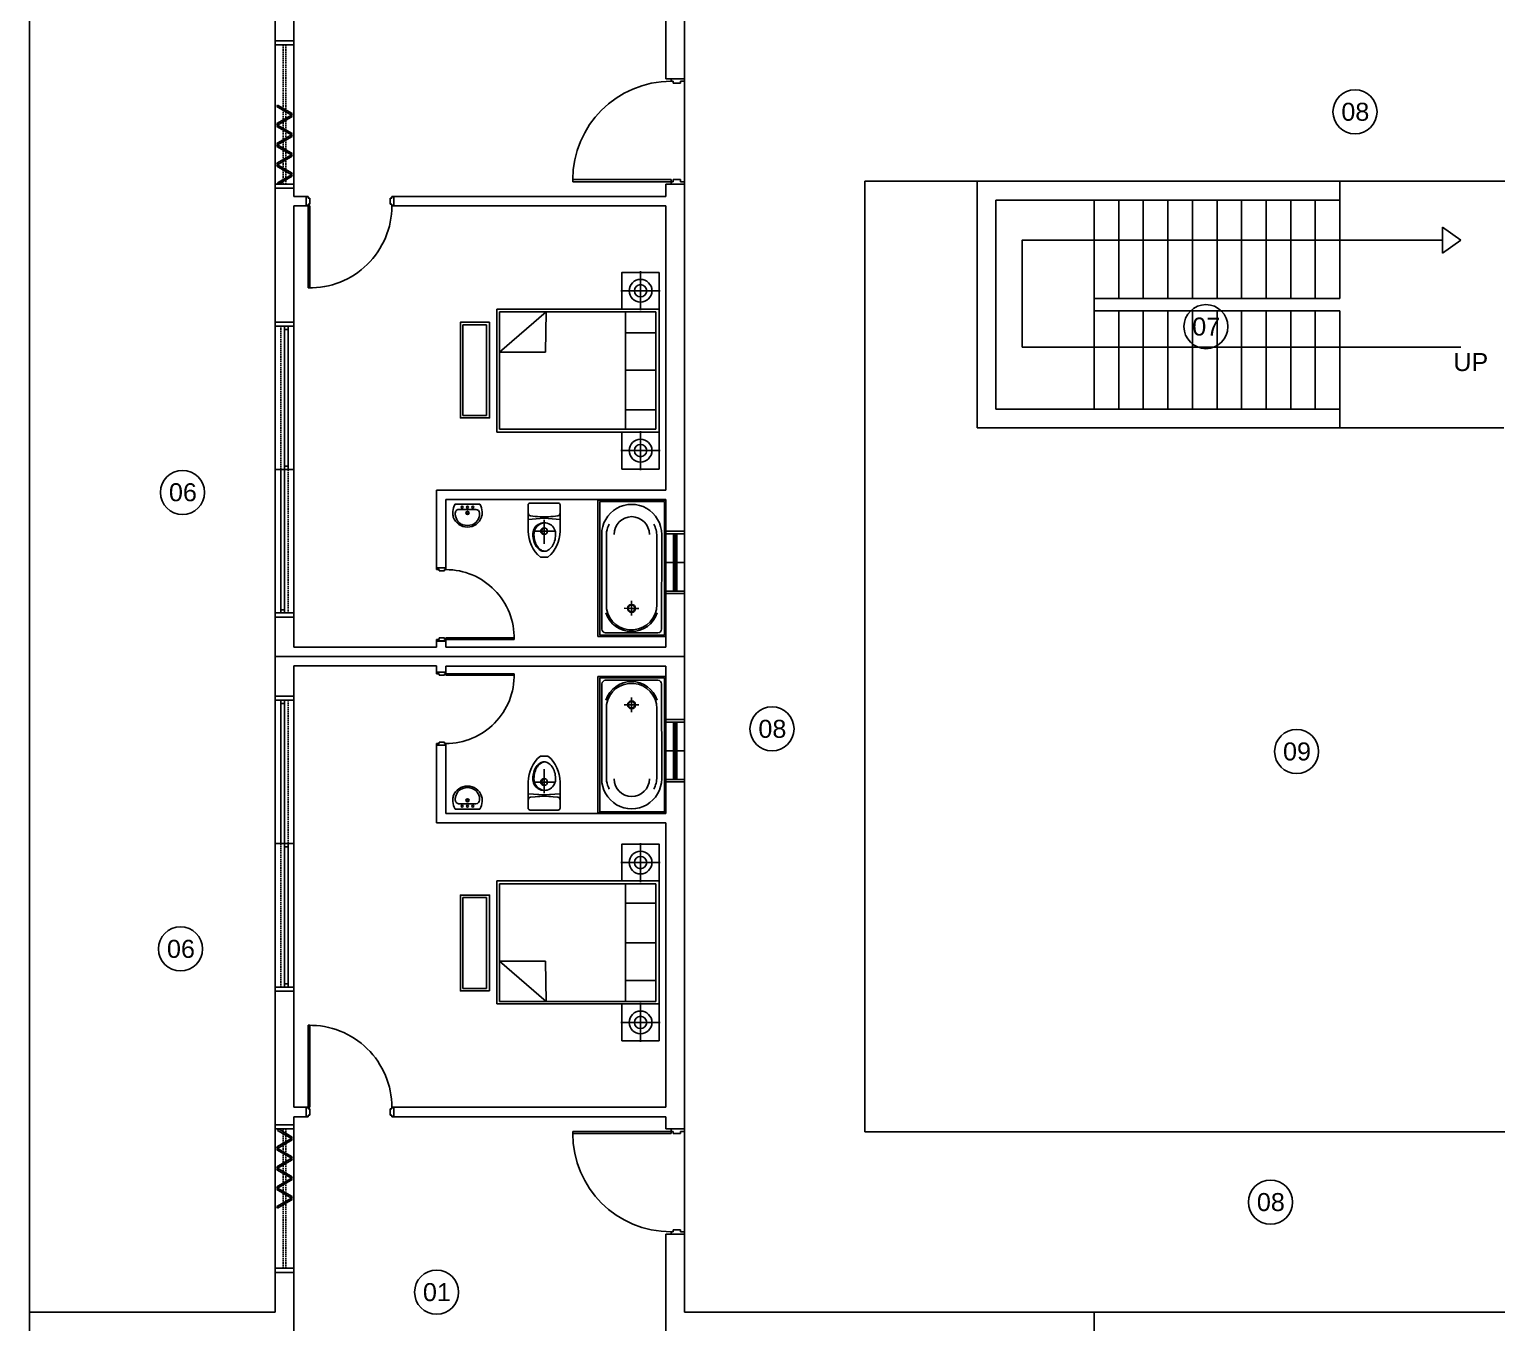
# Model space of a CAD drawing. Header units: millimetres. Extents: x 1122 to 74697, y 779 to 52745.
# Drawn here: x 19722 to 37636, y 23282 to 39064 of the extents above; entities that cross this region are included whole.
import ezdxf

# ---------------------------------------------------------------- set-up
doc = ezdxf.new("R2010")
doc.units = ezdxf.units.MM
doc.linetypes.add('HIDDEN', pattern=[0.375, 0.25, -0.125])
for name, color, linetype in [('A_section', 2, 'Continuous'), ('A_text', 7, 'Continuous'), ('BASE', 7, 'Continuous'), ('DOOR', 30, 'Continuous'), ('limesss', 7, 'Continuous'), ('TOILET', 23, 'Continuous'), ('WALLS', 210, 'Continuous'), ('WINDOW', 140, 'Continuous')]:
    doc.layers.add(name, color=color, linetype=linetype)
doc.styles.get("Standard").update_dxf_attribs({"font": 'arial.ttf'})

# ---------------------------------------------------------------- blocks, each defined once
blk = doc.blocks.new('DOOR')
at = {"layer": 'DOOR'}
for p, q in [((54081, 29373), (54081, 29488)), ((54081, 29488), (54106, 29488)), ((54106, 29469), (54106, 29488)), ((54127, 29469), (54106, 29469)), ((54106, 29373), (54106, 29394)), ((54106, 29394), (54127, 29394)), ((54127, 29419), (54127, 29469)), ((54127, 29394), (54127, 29419)), ((55107, 29419), (55107, 29469)), ((55107, 29469), (55127, 29469)), ((55107, 29394), (55107, 29419)), ((55127, 29394), (55107, 29394)), ((55127, 29469), (55127, 29488)), ((55152, 29488), (55127, 29488)), ((55127, 29373), (55127, 29394)), ((55152, 29373), (55152, 29488)), ((54106, 29373), (54081, 29373)), ((54106, 28373), (54106, 29373)), ((54127, 29373), (54106, 29373)), ((54127, 29373), (54127, 28373)), ((55127, 29373), (55152, 29373)), ((54127, 28373), (54106, 28373))]:
    blk.add_line(p, q, dxfattribs=at)
blk.add_arc((54127, 29373), 1000, 268.8063, 0, dxfattribs=at)
blk = doc.blocks.new('door 3')
at = {"layer": 'DOOR'}
for p, q in [((55671, 25022), (55671, 25001)), ((55786, 25022), (55671, 25022)), ((55706, 25001), (55671, 25001)), ((55706, 24984), (55706, 25001)), ((55748, 24984), (55706, 24984)), ((55769, 24984), (55748, 24984)), ((55786, 25001), (55769, 25001)), ((55769, 25001), (55769, 24984)), ((55786, 25001), (55786, 25022)), ((55706, 24150), (55671, 24150)), ((55671, 24129), (55671, 24150)), ((55786, 24129), (55671, 24129)), ((55748, 24167), (55706, 24167)), ((55706, 24167), (55706, 24150)), ((55769, 24167), (55748, 24167)), ((55769, 24150), (55769, 24167)), ((55786, 24150), (55769, 24150)), ((55786, 24167), (56620, 24167)), ((55786, 24167), (55786, 24150)), ((56620, 24150), (55786, 24150)), ((55786, 24150), (55786, 24129)), ((56620, 24167), (56620, 24150))]:
    blk.add_line(p, q, dxfattribs=at)
blk.add_arc((55786, 24167), 834, 358.8063, 90, dxfattribs=at)

msp = doc.modelspace()

# ---------------------------------------------------------------- linework, layer by layer
at = {"layer": 'A_section', "lineweight": -3, "transparency": 33554687}
for p, q in [((22952, 37025), (22952, 39640)), ((27492, 39640), (27492, 38460)), ((22722, 31410), (22722, 39410)), ((27722, 39410), (27722, 38430)), ((27722, 38430), (27722, 39410)), ((27722, 38460), (27492, 38460)), ((27492, 37175), (27492, 37025)), ((27722, 37175), (27492, 37175)), ((27722, 37205), (27722, 31410)), ((27722, 31410), (27722, 37205)), ((22952, 37025), (23127, 37025)), ((22952, 31525), (22952, 36910)), ((22952, 36910), (23148, 36910)), ((24148, 37025), (27492, 37025)), ((24148, 36910), (27492, 36910)), ((27492, 36910), (27492, 33440)), ((27492, 33440), (24692, 33440)), ((24692, 33440), (24692, 32492)), ((27492, 33325), (24807, 33325)), ((24807, 33325), (24807, 32492)), ((27492, 33325), (27492, 31525)), ((24807, 32492), (24692, 32492)), ((24692, 31620), (24692, 31525)), ((24807, 31600), (24807, 31525)), ((27722, 31410), (22722, 31410)), ((22722, 31410), (22722, 23410)), ((27722, 31410), (22722, 31410)), ((24692, 31525), (22952, 31525)), ((27492, 31525), (24807, 31525)), ((27722, 25615), (27722, 31410)), ((27722, 31410), (27722, 25615)), ((24692, 31295), (22952, 31295)), ((22952, 31295), (22952, 25910)), ((24692, 31199), (24692, 31295)), ((27492, 31294), (24807, 31294)), ((24807, 31220), (24807, 31294)), ((27492, 29495), (27492, 31294)), ((24692, 29380), (24692, 30327)), ((24807, 30327), (24692, 30327)), ((24807, 29495), (24807, 30327)), ((27492, 29495), (24807, 29495)), ((27492, 29380), (24692, 29380)), ((27492, 25910), (27492, 29380)), ((22952, 25910), (23148, 25910)), ((24148, 25910), (27492, 25910)), ((22952, 25795), (22952, 23180)), ((22952, 25795), (23127, 25795)), ((24148, 25795), (27492, 25795)), ((27492, 25645), (27492, 25795)), ((27722, 25645), (27492, 25645)), ((27722, 23410), (27722, 24390)), ((27722, 24390), (27722, 23410)), ((27492, 23180), (27492, 24360)), ((27722, 24360), (27492, 24360)), ((22722, 23410), (19722, 23410)), ((19722, 23410), (19722, 18410)), ((19722, 23410), (22422, 23410)), ((27722, 23410), (32722, 23410)), ((27722, 23410), (32722, 23410)), ((32722, 23410), (32722, 17095))]:
    msp.add_line(p, q, dxfattribs=at)
at = {"layer": 'A_section', "lineweight": -3}
for p, q in [((37199, 36492), (36975, 36651)), ((36975, 36333), (36975, 36651)), ((37199, 36492), (36975, 36333))]:
    msp.add_line(p, q, dxfattribs=at)
msp.add_lwpolyline([(36975, 36492), (31845, 36492), (31845, 35186), (37199, 35187)], dxfattribs=at)
at = {"layer": 'A_text'}
for centre in [(35907, 38057), (34087, 35436), (21592, 33413), (28789, 30527), (35194, 30251), (21568, 27842), (34875, 24751), (24694, 23653)]:
    msp.add_circle(centre, 269, dxfattribs=at)
at = {"layer": 'BASE'}
for p, q in [((27722, 23410), (27722, 39410)), ((29922, 37210), (41522, 37210)), ((29922, 25610), (29922, 37210)), ((31292, 37210), (31292, 34200)), ((35722, 36980), (35722, 37210)), ((35722, 36980), (31522, 36980)), ((31522, 36980), (31522, 34430)), ((32722, 36980), (32722, 35780)), ((33022, 36980), (33022, 35780)), ((33322, 36980), (33322, 35780)), ((33622, 36980), (33622, 35780)), ((33922, 36980), (33922, 35780)), ((34222, 36980), (34222, 35780)), ((34522, 36980), (34522, 35780)), ((34822, 36980), (34822, 35780)), ((35122, 36980), (35122, 35780)), ((35422, 36980), (35422, 35780)), ((35722, 36980), (35722, 35780)), ((32722, 35780), (35722, 35780)), ((32722, 35630), (32722, 35780)), ((32722, 35630), (32722, 34430)), ((32722, 35630), (35722, 35630)), ((33022, 35630), (33022, 34430)), ((33322, 35630), (33322, 34430)), ((33622, 35630), (33622, 34430)), ((33922, 35630), (33922, 34430)), ((34222, 35630), (34222, 34430)), ((34522, 35630), (34522, 34430)), ((34822, 35630), (34822, 34430)), ((35122, 35630), (35122, 34430)), ((35422, 35630), (35422, 34430)), ((35722, 35630), (35722, 34430)), ((31522, 34430), (35722, 34430)), ((35722, 34430), (35722, 34200)), ((31292, 34200), (35722, 34200)), ((35722, 34200), (37722, 34200)), ((41522, 25610), (29922, 25610)), ((43722, 23410), (27722, 23410))]:
    msp.add_line(p, q, dxfattribs=at)
at = {"layer": 'DOOR'}
for p, q in [((27557, 38430), (27557, 38460)), ((27557, 38460), (27722, 38460)), ((27557, 38430), (27582, 38430)), ((27582, 38430), (27582, 38405)), ((27582, 38405), (27612, 38405)), ((27612, 38405), (27672, 38405)), ((27672, 38405), (27672, 38430)), ((27672, 38430), (27697, 38430)), ((27722, 38430), (27697, 38430)), ((27722, 38430), (27722, 38460)), ((27557, 37230), (26357, 37230)), ((26357, 37205), (26357, 37230)), ((26357, 37205), (27557, 37205)), ((27557, 37205), (27557, 37230)), ((27557, 37205), (27582, 37205)), ((27557, 37205), (27557, 37175)), ((27557, 37175), (27722, 37175)), ((27582, 37205), (27582, 37230)), ((27582, 37230), (27612, 37230)), ((27612, 37230), (27672, 37230)), ((27672, 37230), (27672, 37205)), ((27672, 37205), (27697, 37205)), ((27722, 37205), (27697, 37205)), ((27722, 37205), (27722, 37175)), ((23127, 36910), (23148, 36910)), ((23127, 25910), (23148, 25910)), ((27557, 25615), (27557, 25645)), ((27557, 25645), (27722, 25645)), ((27722, 25615), (27722, 25645)), ((26357, 25615), (27557, 25615)), ((26357, 25615), (26357, 25590)), ((27557, 25590), (26357, 25590)), ((27557, 25615), (27557, 25590)), ((27557, 25615), (27582, 25615)), ((27582, 25615), (27582, 25590)), ((27582, 25590), (27612, 25590)), ((27612, 25590), (27672, 25590)), ((27672, 25615), (27697, 25615)), ((27672, 25590), (27672, 25615)), ((27722, 25615), (27697, 25615)), ((27557, 24390), (27582, 24390)), ((27557, 24390), (27557, 24360)), ((27582, 24390), (27582, 24415)), ((27582, 24415), (27612, 24415)), ((27612, 24415), (27672, 24415)), ((27672, 24415), (27672, 24390)), ((27672, 24390), (27697, 24390)), ((27722, 24390), (27697, 24390)), ((27722, 24390), (27722, 24360)), ((27557, 24360), (27722, 24360))]:
    msp.add_line(p, q, dxfattribs=at)
for centre, start, end in [((27557, 37230), 90, 180), ((27557, 25590), 180, 270)]:
    msp.add_arc(centre, 1200, start, end, dxfattribs=at)
at = {"layer": 'limesss'}
msp.add_lwpolyline([(19722, 31410), (19722, 47410), (35722, 47410), (51722, 47410), (51722, 18410), (51722, 15410), (19722, 15410)], close=True, dxfattribs=at)
at = {"layer": 'TOILET'}
for p, q in [((26661, 33317), (26661, 31654)), ((27492, 33317), (26661, 33317)), ((26685, 33302), (26685, 31671)), ((26685, 33302), (27475, 33302)), ((27475, 33302), (27475, 31671)), ((27492, 31654), (27492, 33317)), ((26711, 32901), (26713, 31744)), ((26770, 31993), (26770, 32930)), ((27383, 32044), (27383, 32879)), ((27442, 32901), (27441, 31744)), ((27074, 31998), (27075, 32088)), ((27074, 31998), (26985, 31999)), ((27074, 31998), (26985, 31999)), ((27074, 31998), (26985, 31999)), ((27074, 31998), (27073, 31909)), ((27074, 31998), (27163, 31998)), ((26661, 31654), (27492, 31654)), ((27475, 31671), (26685, 31671)), ((26752, 31699), (26764, 31699)), ((27396, 31699), (26758, 31698)), ((26661, 29502), (26661, 31165)), ((26661, 31165), (27492, 31165)), ((26685, 29517), (26685, 31149)), ((27475, 31149), (26685, 31149)), ((26711, 29918), (26713, 31075)), ((26752, 31120), (26764, 31120)), ((27396, 31120), (26758, 31121)), ((27442, 29918), (27441, 31075)), ((27475, 29517), (27475, 31149)), ((27492, 31165), (27492, 29502)), ((26770, 30826), (26770, 29889)), ((27074, 30821), (26985, 30820)), ((27074, 30821), (26985, 30820)), ((27074, 30821), (26985, 30820)), ((27074, 30821), (27073, 30910)), ((27074, 30821), (27163, 30821)), ((27074, 30821), (27075, 30731)), ((27383, 30775), (27383, 29940)), ((27492, 29502), (26661, 29502)), ((26685, 29517), (27475, 29517))]:
    msp.add_line(p, q, dxfattribs=at)
at = {"layer": 'TOILET', "linetype": 'ByBlock'}
for points in [[(25249, 33139, -0.073543), (25243, 33112, -0.712116), (24898, 33112, -0.073543), (24893, 33139), (24893, 33178, -0.151566), (24921, 33271), (25221, 33271, -0.152056), (25249, 33177)], [(24963, 33049, 0.374236), (25178, 33049, 0.103818), (25216, 33122, 0.071348), (25219, 33140), (25219, 33161, 0.399589), (25174, 33206), (24972, 33206, 0.433457), (24922, 33161), (24922, 33140, 0.071348), (24925, 33122, 0.103818)], [(25249, 29680, 0.073543), (25243, 29707, 0.712116), (24898, 29707, 0.073543), (24893, 29680), (24893, 29641, 0.151566), (24921, 29549), (25221, 29549, 0.152056), (25249, 29642)], [(24963, 29770, -0.374236), (25178, 29770, -0.103818), (25216, 29697, -0.071348), (25219, 29679), (25219, 29659, -0.399589), (25174, 29613), (24972, 29613, -0.433457), (24922, 29658), (24922, 29679, -0.071348), (24925, 29697, -0.103818)]]:
    msp.add_lwpolyline(points, format="xyb", close=True, dxfattribs=at)
at = {"layer": 'TOILET'}
for points in [[(26179, 33283), (25836, 33283, 0.414214), (25812, 33260), (25812, 33159, 0.379919), (25841, 33127), (25898, 33120, 0.059314), (26117, 33120), (26174, 33127, 0.379919), (26202, 33159), (26202, 33260, 0.414214)], [(25868, 32896, -1.051391), (26147, 32896, -0.060335), (26135, 32820, -0.081386), (26103, 32753, -0.106971), (26054, 32707, -0.136416), (26007, 32694, -0.136416), (25960, 32707, -0.106971), (25911, 32753, -0.081386), (25880, 32820, -0.060335)], [(25868, 29923, 1.051391), (26147, 29923, 0.060335), (26135, 30000, 0.081386), (26103, 30066, 0.106971), (26054, 30112, 0.136416), (26007, 30125, 0.136416), (25960, 30112, 0.106971), (25911, 30066, 0.081386), (25880, 30000, 0.060335)], [(26179, 29536), (25836, 29536, -0.414214), (25812, 29559), (25812, 29660, -0.379919), (25841, 29693), (25898, 29699, -0.059314), (26117, 29699), (26174, 29693, -0.379919), (26202, 29660), (26202, 29559, -0.414214)]]:
    msp.add_lwpolyline(points, format="xyb", close=True, dxfattribs=at)
for points in [[(26202, 33159), (26202, 32940, -0.218492), (26054, 32624), (25961, 32624, -0.218492), (25812, 32940), (25812, 33159)], [(26014, 33042, 0.414259), (25882, 32896, 0.060335), (25894, 32820, 0.081386), (25925, 32753, 0.106971), (25974, 32707, 0.116903), (26014, 32694, 0.116903)], [(26202, 29660), (26202, 29879, 0.218492), (26054, 30195), (25961, 30195, 0.218492), (25812, 29879), (25812, 29660)], [(26014, 29777, -0.414259), (25882, 29923, -0.060335), (25894, 30000, -0.081386), (25925, 30066, -0.106971), (25974, 30112, -0.116903), (26014, 30125, -0.116903)]]:
    msp.add_lwpolyline(points, format="xyb", dxfattribs=at)
for points in [[(25812, 33084), (26007, 33098), (26202, 33084)], [(26007, 32784), (26007, 33078)], [(25898, 32940), (26133, 32940)], [(26007, 30035), (26007, 29741)], [(25898, 29879), (26133, 29879)], [(25812, 29735), (26007, 29721), (26202, 29735)]]:
    msp.add_lwpolyline(points, dxfattribs=at)
at = {"layer": 'TOILET', "linetype": 'ByBlock'}
for centre, radius in [((25006, 33234), 11.6), ((25071, 33163), 19.4), ((25071, 33163), 12.9), ((25071, 33234), 11.6), ((25135, 33234), 11.6), ((25006, 29585), 11.6), ((25071, 29656), 19.4), ((25071, 29656), 12.9), ((25071, 29585), 11.6), ((25135, 29585), 11.6)]:
    msp.add_circle(centre, radius, dxfattribs=at)
at = {"layer": 'TOILET'}
for centre, radius in [((26007, 32940), 41.8), ((27074, 31998), 48.4), ((27074, 31998), 41.5), ((27074, 30821), 48.4), ((27074, 30821), 41.5), ((26007, 29879), 41.8)]:
    msp.add_circle(centre, radius, dxfattribs=at)
for centre, radius, start, end in [((27076, 32901), 366, 359.9459, 180.209), ((26017, 32940), 41.8, 96.3794, 263.6206), ((27074, 32879), 309, 151.4936, 170.5162), ((27076, 32901), 216, 0, 180), ((27074, 32879), 309, 0, 28.5064), ((27074, 32044), 329, 198.1625, 341.8375), ((27074, 32044), 309, 189.4838, 0), ((26758, 31744), 45.3, 180.1045, 270.0744), ((27396, 31744), 44.9, 270, 359.9729), ((26758, 31075), 45.3, 89.9256, 179.8955), ((27074, 30775), 329, 18.1625, 161.8375), ((27074, 30775), 309, 0, 170.5162), ((27396, 31075), 44.9, 0.0271, 90), ((26017, 29879), 41.8, 96.3794, 263.6206), ((27076, 29918), 366, 179.791, 0.0541), ((27076, 29918), 216, 180, 0), ((27074, 29940), 309, 331.4936, 0), ((27074, 29940), 309, 189.4838, 208.5064)]:
    msp.add_arc(centre, radius, start, end, dxfattribs=at)
at = {"layer": 'WALLS'}
for p, q in [((23102, 36910), (23102, 37025)), ((24173, 36910), (24173, 37025)), ((24807, 31600), (24692, 31600)), ((24807, 31220), (24692, 31220)), ((23102, 25910), (23102, 25795)), ((24173, 25910), (24173, 25795))]:
    msp.add_line(p, q, dxfattribs=at)
at = {"layer": 'WALLS', "color": 0}
for p, q in [((27184, 35636), (27184, 36112)), ((27422, 35874), (26945, 35874)), ((25430, 35648), (27410, 35648)), ((26031, 35618), (25463, 35126)), ((25463, 35618), (27372, 35618)), ((25463, 34184), (25463, 35618)), ((26025, 35126), (26031, 35618)), ((27001, 34184), (27001, 35618)), ((27372, 35618), (27372, 34184)), ((25016, 34351), (25016, 35459)), ((25016, 35459), (25303, 35459)), ((25303, 35459), (25303, 34351)), ((27372, 35361), (27001, 35361)), ((25463, 35126), (26025, 35126)), ((27372, 34904), (27001, 34904)), ((27372, 34419), (27001, 34419)), ((25303, 34351), (25016, 34351)), ((27410, 34148), (25430, 34148)), ((27372, 34184), (25463, 34184)), ((27184, 33685), (27184, 34161)), ((27422, 33923), (26945, 33923)), ((27184, 29134), (27184, 28658)), ((27422, 28896), (26945, 28896)), ((27410, 28671), (25430, 28671)), ((27372, 28635), (25463, 28635)), ((25463, 28635), (25463, 27201)), ((27001, 28635), (27001, 27201)), ((27372, 27201), (27372, 28635)), ((25016, 28468), (25016, 27360)), ((25303, 28468), (25016, 28468)), ((25303, 27360), (25303, 28468)), ((27372, 28400), (27001, 28400)), ((27372, 27915), (27001, 27915)), ((26031, 27201), (25463, 27693)), ((25463, 27693), (26025, 27693)), ((26025, 27693), (26031, 27201)), ((27372, 27458), (27001, 27458)), ((25016, 27360), (25303, 27360)), ((25430, 27171), (27410, 27171)), ((25463, 27201), (27372, 27201)), ((27184, 27184), (27184, 26707)), ((27422, 26945), (26945, 26945))]:
    msp.add_line(p, q, dxfattribs=at)
for points in [[(27410, 36098), (26956, 36098), (26956, 35648)], [(27410, 36098), (27410, 33698), (26956, 33698), (26956, 34148)], [(25430, 34148), (25430, 35648)], [(27410, 26721), (27410, 29121), (26956, 29121), (26956, 28671)], [(25430, 28671), (25430, 27171)], [(27410, 26721), (26956, 26721), (26956, 27171)]]:
    msp.add_lwpolyline(points, dxfattribs=at)
for points in [[(25341, 35489), (24985, 35489), (24985, 34321), (25341, 34321)], [(25341, 27330), (24985, 27330), (24985, 28499), (25341, 28499)]]:
    msp.add_lwpolyline(points, close=True, dxfattribs=at)
for centre, radius in [((27184, 35874), 139), ((27184, 35874), 75), ((27184, 33923), 139), ((27184, 33923), 75), ((27184, 28896), 139), ((27184, 28896), 75), ((27184, 26945), 139), ((27184, 26945), 75)]:
    msp.add_circle(centre, radius, dxfattribs=at)
at = {"layer": 'WINDOW', "linetype": 'Continuous'}
for p, q in [((22722, 38925), (22952, 38925)), ((22722, 37125), (22722, 38925)), ((22722, 38875), (22952, 38875)), ((22952, 37125), (22952, 38925)), ((22752, 38139), (22742, 38121)), ((22922, 38017), (22742, 38121)), ((22922, 38017), (22742, 37914)), ((22932, 38035), (22752, 38139)), ((22932, 38000), (22752, 37896)), ((22752, 37896), (22742, 37914)), ((22752, 37896), (22742, 37879)), ((22922, 37775), (22742, 37879)), ((22932, 37792), (22752, 37896)), ((22922, 37775), (22742, 37671)), ((22752, 37654), (22742, 37671)), ((22752, 37654), (22742, 37636)), ((22922, 37533), (22742, 37636)), ((22932, 37758), (22752, 37654)), ((22932, 37550), (22752, 37654)), ((22922, 37533), (22742, 37429)), ((22932, 37515), (22752, 37411)), ((22752, 37411), (22742, 37429)), ((22752, 37411), (22742, 37394)), ((22922, 37290), (22742, 37394)), ((22932, 37307), (22752, 37411)), ((22752, 37192), (22922, 37290)), ((22762, 37175), (22932, 37273)), ((22722, 37175), (22952, 37175)), ((22952, 37125), (22722, 37125)), ((22762, 37175), (22752, 37192)), ((27492, 32558), (27492, 32938)), ((27492, 32938), (27722, 32938)), ((27492, 32908), (27722, 32908)), ((27587, 32208), (27587, 32908)), ((27607, 32208), (27607, 32908)), ((27627, 32208), (27627, 32908)), ((27722, 32938), (27722, 32178)), ((27722, 32558), (27492, 32558)), ((27492, 32178), (27492, 32558)), ((27722, 32208), (27492, 32208)), ((27722, 32178), (27492, 32178)), ((27722, 30641), (27492, 30641)), ((27492, 30641), (27492, 30261)), ((27722, 29881), (27722, 30641)), ((27722, 30611), (27492, 30611)), ((27587, 30611), (27587, 29911)), ((27607, 30611), (27607, 29911)), ((27627, 30611), (27627, 29911)), ((27722, 30261), (27492, 30261)), ((27492, 30261), (27492, 29881)), ((27492, 29911), (27722, 29911)), ((27492, 29881), (27722, 29881)), ((22952, 25695), (22722, 25695)), ((22722, 25695), (22722, 23895)), ((22722, 25645), (22952, 25645)), ((22762, 25645), (22752, 25627)), ((22752, 25627), (22922, 25529)), ((22762, 25645), (22932, 25546)), ((22952, 25695), (22952, 23895)), ((22922, 25529), (22742, 25425)), ((22932, 25512), (22752, 25408)), ((22752, 25408), (22742, 25425)), ((22752, 25408), (22742, 25391)), ((22922, 25287), (22742, 25391)), ((22922, 25287), (22742, 25183)), ((22932, 25304), (22752, 25408)), ((22932, 25269), (22752, 25165)), ((22752, 25165), (22742, 25183)), ((22752, 25165), (22742, 25148)), ((22922, 25044), (22742, 25148)), ((22932, 25061), (22752, 25165)), ((22922, 25044), (22742, 24940)), ((22752, 24923), (22742, 24940)), ((22752, 24923), (22742, 24906)), ((22922, 24802), (22742, 24906)), ((22932, 25027), (22752, 24923)), ((22932, 24819), (22752, 24923)), ((22922, 24802), (22742, 24698)), ((22932, 24784), (22752, 24680)), ((22752, 24680), (22742, 24698)), ((22722, 23945), (22952, 23945)), ((22722, 23895), (22952, 23895))]:
    msp.add_line(p, q, dxfattribs=at)
at = {"layer": 'WINDOW', "linetype": 'HIDDEN', "ltscale": 70}
for p, q in [((22822, 37175), (22822, 38875)), ((22852, 37175), (22852, 38875)), ((22792, 33692), (22792, 35442)), ((22882, 33692), (22882, 31942)), ((22882, 29127), (22882, 30877)), ((22792, 29127), (22792, 27377)), ((22822, 25645), (22822, 23945)), ((22852, 25645), (22852, 23945))]:
    msp.add_line(p, q, dxfattribs=at)
at = {"layer": 'WINDOW'}
for p, q in [((22932, 38035), (22922, 38017)), ((22932, 38000), (22922, 38017)), ((22922, 37775), (22932, 37792)), ((22922, 37775), (22932, 37758)), ((22922, 37533), (22932, 37550)), ((22932, 37515), (22922, 37533)), ((22922, 37290), (22932, 37307)), ((22922, 37290), (22932, 37273)), ((22722, 33692), (22722, 35492)), ((22722, 35492), (22952, 35492)), ((22952, 35492), (22952, 33692)), ((22722, 35442), (22952, 35442)), ((22837, 33692), (22837, 35442)), ((22837, 35402), (22882, 35402)), ((22882, 33692), (22882, 35442)), ((22722, 33692), (22722, 31892)), ((22952, 33692), (22722, 33692)), ((22792, 33692), (22792, 31942)), ((22837, 33732), (22882, 33732)), ((22837, 33692), (22837, 31942)), ((22952, 31892), (22952, 33692)), ((22722, 31942), (22952, 31942)), ((22722, 31892), (22952, 31892)), ((22792, 31982), (22837, 31982)), ((22722, 29127), (22722, 30927)), ((22722, 30927), (22952, 30927)), ((22722, 30877), (22952, 30877)), ((22792, 29127), (22792, 30877)), ((22792, 30837), (22837, 30837)), ((22837, 29127), (22837, 30877)), ((22952, 30927), (22952, 29127)), ((22722, 29127), (22722, 27327)), ((22952, 29127), (22722, 29127)), ((22837, 29127), (22837, 27377)), ((22837, 29087), (22882, 29087)), ((22882, 29127), (22882, 27377)), ((22952, 27327), (22952, 29127)), ((22837, 27417), (22882, 27417)), ((22722, 27377), (22952, 27377)), ((22722, 27327), (22952, 27327)), ((22922, 25529), (22932, 25546)), ((22922, 25529), (22932, 25512)), ((22932, 25304), (22922, 25287)), ((22922, 25287), (22932, 25269)), ((22922, 25044), (22932, 25061)), ((22922, 25044), (22932, 25027)), ((22932, 24819), (22922, 24802)), ((22932, 24784), (22922, 24802))]:
    msp.add_line(p, q, dxfattribs=at)

# ---------------------------------------------------------------- block references
at = {"layer": 'DOOR'}
for name, p in [('DOOR', (-30979, 7536)), ('door 3', (-30979, 7470))]:
    msp.add_blockref(name, p, dxfattribs=at)
at = {"layer": 'DOOR', "xscale": -1, "rotation": 180}
for name, p in [('door 3', (-30979, 55349)), ('DOOR', (-30979, 55283))]:
    msp.add_blockref(name, p, dxfattribs=at)

# ---------------------------------------------------------------- texts
at = {"layer": 'A_text', "char_height": 219.7, "attachment_point": 7}
for s, insert in [('08', (35740, 37945)), ('07', (33920, 35324)), ('UP', (37107, 34891)), ('06', (21426, 33302)), ('08', (28623, 30415)), ('09', (35028, 30139)), ('06', (21402, 27730)), ('08', (34709, 24640)), ('01', (24527, 23541))]:
    msp.add_mtext_dynamic_manual_height_columns(s, width=584.84, gutter_width=448, heights=[0], dxfattribs=dict(at, insert=insert))

doc.saveas('drawing.dxf')
